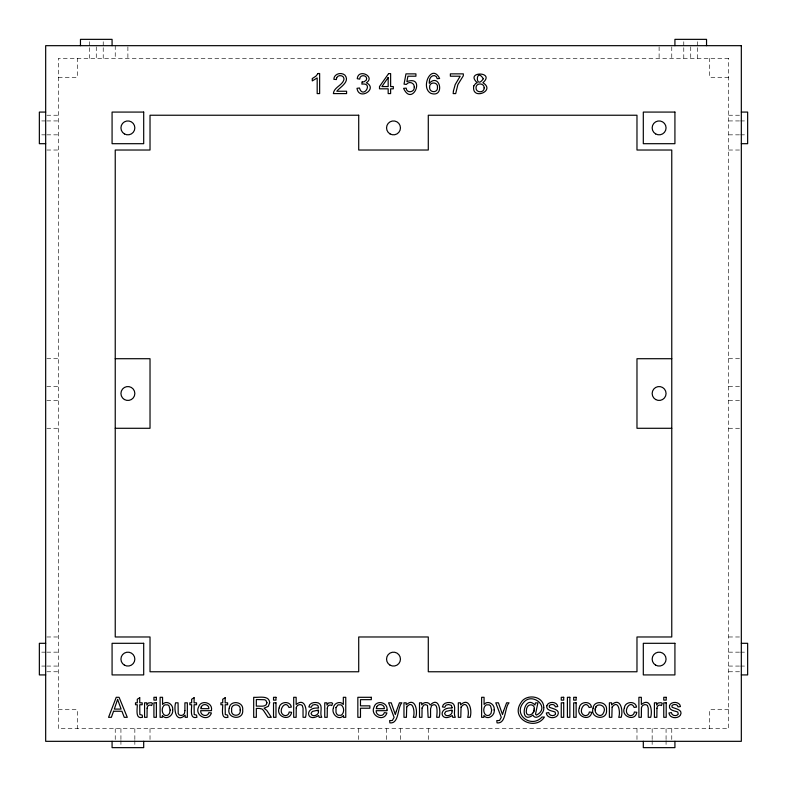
<?xml version="1.0" encoding="UTF-8"?>
<svg xmlns="http://www.w3.org/2000/svg" width="787" height="787" viewBox="0 0 787 787"><rect width="100%" height="100%" fill="white"/><g stroke="black" fill="none" stroke-linecap="round" stroke-linejoin="round"><path stroke-width="0.59" stroke-dasharray="3.94 2.95" d="M58.327 77.293L77.293 77.293L77.293 58.327M728.673 77.293L709.707 77.293L709.707 58.327M46.827 115.236L58.327 115.236M728.673 115.236L740.173 115.236M41.721 120.932L46.463 120.932M46.827 120.932L58.327 120.932M728.673 120.932L740.173 120.932M740.537 120.932L745.279 120.932M41.721 134.843L46.463 134.843M46.827 134.843L58.327 134.843M728.673 134.843L740.173 134.843M740.537 134.843L745.279 134.843M46.827 150.022L58.327 150.022M728.673 150.022L740.173 150.022M46.827 358.715L58.327 358.715M728.673 358.715L740.173 358.715M46.827 386.545L58.327 386.545M728.673 386.545L740.173 386.545M46.827 400.455L58.327 400.455M728.673 400.455L740.173 400.455M46.827 428.285L58.327 428.285M728.673 428.285L740.173 428.285M46.827 636.978L58.327 636.978M728.673 636.978L740.173 636.978M41.721 652.157L46.463 652.157M46.827 652.157L58.327 652.157M728.673 652.157L740.173 652.157M740.537 652.157L745.279 652.157M41.721 666.068L46.463 666.068M46.827 666.068L58.327 666.068M728.673 666.068L740.173 666.068M740.537 666.068L745.279 666.068M46.827 671.764L58.327 671.764M728.673 671.764L740.173 671.764M58.327 709.707L77.293 709.707L77.293 728.673M728.673 709.707L709.707 709.707L709.707 728.673M697.685 41.721L697.685 46.463M697.685 47.653L697.685 58.327M690.73 46.827L690.73 58.327M683.775 41.721L683.775 46.463M683.775 47.653L683.775 58.327M671.764 46.827L671.764 58.327M671.764 728.673L671.764 740.173M666.068 728.673L666.068 740.173M666.068 740.537L666.068 746.46M659.112 46.827L659.112 58.327M652.157 728.673L652.157 740.173M652.157 740.537L652.157 746.46M636.978 728.673L636.978 740.173M428.285 728.673L428.285 740.173M400.455 728.673L400.455 740.173M386.545 728.673L386.545 740.173M358.715 728.673L358.715 740.173M150.022 728.673L150.022 740.173M134.843 728.673L134.843 740.173M134.843 740.537L134.843 746.46M127.888 46.827L127.888 58.327M120.932 728.673L120.932 740.173M120.932 740.537L120.932 746.46M115.236 45.676L115.236 58.327M115.236 728.673L115.236 740.173M103.225 41.721L103.225 46.463M103.225 47.653L103.225 58.327M96.27 46.827L96.27 58.327M89.315 41.721L89.315 46.463M89.315 47.653L89.315 58.327M728.673 58.327L58.327 58.327L58.327 728.673L728.673 728.673L728.673 58.327"/><path stroke-width="1.18" d="M318.489 710.936C319.552 715.157 311.957 717.901 311.022 713.416L312.331 711.458L318.489 710.031L318.489 710.936L316.817 710.543M534.196 708.448C535.583 714.714 524.968 718.452 526.405 710.149C526.916 701.571 538.062 704.158 533.143 712.491M595.444 710.061C594.598 701.384 607.574 704.808 603.668 712.471C600.993 719.702 591.893 712.333 596.133 706.677M45.676 112.079L39.35 112.079L39.35 143.696L45.676 143.696M741.324 112.079L747.65 112.079L747.65 143.696L741.324 143.696M115.236 358.715L150.022 358.715L150.022 428.285L115.236 428.285M671.764 358.715L636.978 358.715L636.978 428.285L671.764 428.285M45.676 643.304L39.35 643.304L39.35 674.921L45.676 674.921M741.324 643.304L747.65 643.304L747.65 674.921L741.324 674.921M706.539 45.676L706.539 39.35L674.921 39.35L674.921 45.676M674.921 741.324L674.921 747.65L643.304 747.65L643.304 741.324M143.696 741.324L143.696 747.65L112.079 747.65L112.079 741.324M112.079 45.676L112.079 39.35L80.461 39.35L80.461 45.676M211.496 710.031L211.487 710.691L200.675 710.691C200.075 715.55 207.62 717.616 208.88 712.638L211.418 712.953C208.358 722.633 194.173 715.57 198.609 706.933C200.774 699.486 212.795 702.338 211.496 710.031M318.499 707.474L318.489 708.113C304.008 706.687 306.586 723.253 318.686 715.521L319.178 717.311L321.745 717.311C319.178 713.081 323.703 705.496 318.371 702.929C314.869 701.827 309.468 702.575 308.829 706.952L311.229 707.277L312.449 705.132L315.007 704.522L317.8 705.359L318.499 707.474M386.988 710.031L386.978 710.691L376.176 710.691C375.566 715.55 383.112 717.616 384.371 712.638L386.909 712.953C383.849 722.633 369.664 715.57 374.1 706.933C376.265 699.486 388.286 702.338 386.988 710.031M452.043 707.474L452.033 708.113C437.562 706.687 440.14 723.253 452.24 715.521L452.732 717.311L455.299 717.311C452.732 713.081 457.247 705.496 451.925 702.929C448.413 701.827 443.022 702.575 442.373 706.952L444.773 707.277L445.993 705.132L448.551 704.522L451.354 705.359L452.043 707.474M422.058 708.044L421.96 717.311L419.51 717.311L419.51 702.821L421.704 702.821L421.704 704.847C423.455 701.866 428.856 701.512 430.194 705.024C439.087 696.22 441.074 711.015 439.136 717.311L436.696 717.311C436.923 713.947 438.713 701.158 431.581 705.634L430.568 708.89L430.568 717.311L428.118 717.311L427.518 705.437L425.551 704.621L423.632 705.162L422.058 708.044M184.896 710.582L184.492 713.416L183.115 714.95L181.049 715.521L179.19 714.97L178.206 713.445L178.059 702.821L175.599 702.821C173.632 709.717 176.003 723.578 185.152 715.176L185.152 717.311L187.345 717.311L187.345 702.821L184.896 702.821L184.896 710.582M172.668 709.844C173.779 715.373 166.087 720.695 162.378 715.491L162.378 717.311L160.105 717.311L160.105 697.302L162.555 697.302L162.555 704.444C166.303 699.722 173.602 704.424 172.668 709.844M494.177 709.844C495.289 715.373 487.606 720.695 483.897 715.491L483.897 717.311L481.614 717.311L481.614 697.302L484.074 697.302L484.074 704.444C487.812 699.722 495.112 704.424 494.177 709.844M296.246 707.857L296.148 717.311L293.689 717.311L293.689 697.302L296.148 697.302L296.148 704.483C305.297 697.036 307.402 710.779 305.494 717.311L303.034 717.311L303.034 708.123L302.238 705.447C300.191 703.588 296.424 705.063 296.246 707.857M641.454 707.857L641.346 717.311L638.896 717.311L638.896 697.302L641.346 697.302L641.346 704.483C650.495 697.036 652.6 710.779 650.692 717.311L648.242 717.311L648.242 708.123L647.435 705.447C645.389 703.588 641.621 705.063 641.454 707.857M147.13 708.231L147.031 717.311L144.572 717.311L144.572 702.821L146.785 702.821L146.785 705.014L148.35 702.978L151.173 702.683L152.452 703.283L151.606 705.555C149.589 704.09 147.002 705.87 147.13 708.231M327.303 708.231L327.205 717.311L324.746 717.311L324.746 702.821L326.959 702.821L326.959 705.014L328.523 702.978L331.347 702.683L332.616 703.283L331.77 705.555C329.763 704.09 327.176 705.87 327.303 708.231M452.033 710.936C453.105 715.157 445.511 717.901 444.566 713.416L445.885 711.458L452.033 710.031L452.033 710.936M656.968 708.231L656.86 717.311L654.41 717.311L654.41 702.821L656.614 702.821L656.614 705.014L658.178 702.978L661.001 702.683L662.28 703.283L661.434 705.555C659.427 704.09 656.83 705.87 656.968 708.231M429.427 80.628L429.24 83.284C439.972 72.099 445.235 98.208 430.951 93.378C419.845 87.672 431.64 62.606 439.648 78.493L437.208 78.69L436.283 76.585C433.381 73.742 429.436 77.313 429.427 80.628M229.253 708.182C225.682 718.816 244.009 721.207 242.691 709.854C243.881 701.443 230.011 699.712 229.253 708.182M593.064 708.182C589.493 718.816 607.82 721.207 606.502 709.854C607.692 701.443 593.821 699.712 593.064 708.182M333.373 708.005C330.983 713.898 339.069 721.345 343.476 715.481L343.476 717.311L345.759 717.311L345.759 697.302L343.319 697.302L343.319 704.483C340.348 700.42 333.58 703.224 333.373 708.005M279.169 707.916C275.47 716.662 290.157 721.935 291.593 712.314L289.173 711.999C289.075 714.626 286.311 716.386 283.9 715.285C276.994 711.891 285.199 698.886 288.977 707.444L291.357 707.07C290.344 700.45 279.601 701.453 279.169 707.916M579.311 707.916C575.612 716.662 590.299 721.935 591.735 712.314L589.325 711.999C589.227 714.626 586.453 716.386 584.052 715.285C577.146 711.891 585.351 698.886 589.119 707.444L591.509 707.07C590.486 700.45 579.753 701.453 579.311 707.916M624.366 707.916C620.668 716.662 635.355 721.935 636.791 712.314L634.371 711.999C634.283 714.626 631.508 716.386 629.098 715.285C622.192 711.891 630.407 698.886 634.174 707.444L636.555 707.07C635.542 700.45 624.799 701.453 624.366 707.916M543.748 707.582C544.919 712.697 535.849 721.404 532.907 715.078C518.712 725.801 523.64 693.16 534.973 705.024L535.445 702.909L537.885 702.909L535.514 714.183L536.468 715.078C550.88 707.828 532.799 691.734 523.798 702.24C512.278 714.871 531.766 728.723 541.948 717.046L544.417 717.046C535.308 731.359 509.976 718.964 520.866 702.821C526.021 693.317 543.945 695.688 543.748 707.582M453.42 90.997L453.174 93.594L455.693 93.594L457.877 84.583L463.327 75.768L463.327 73.86L450.371 73.86L450.371 76.211L460.169 76.211L455.181 84.612L453.42 90.997M335.99 707.582L336.01 712.51L336.895 714.232L338.174 715.275L341.145 715.285C344.539 713.17 344.411 707.001 341.096 704.867L338.046 704.857L335.99 707.582M546.808 705.732C545.853 710.494 551.972 710.789 555.071 711.999L555.592 714.173C553.9 716.672 548.952 715.865 548.716 712.599L546.286 712.983C546.847 718.324 554.717 719.102 557.609 715.363C560.787 709.667 552.808 708.851 549.375 707.238L549.257 705.673C550.782 703.755 555.002 704.109 555.376 706.883L557.776 706.559C557.226 701.384 548.283 701.03 546.808 705.732M669.481 705.732C668.527 710.494 674.646 710.789 677.755 711.999L678.266 714.173C676.584 716.672 671.626 715.865 671.39 712.599L668.96 712.983C669.521 718.324 677.391 719.102 680.283 715.363C683.47 709.667 675.482 708.851 672.049 707.238L671.931 705.673C673.456 703.755 677.676 704.109 678.05 706.883L680.45 706.559C679.899 701.384 670.957 701.03 669.481 705.732M170.159 710.051L169.5 713.435L167.7 715.265C161.827 717.351 160.45 707.198 164.808 704.857L167.788 704.847L169.028 705.86L170.159 710.051M406.702 707.06L406.417 717.311L403.967 717.311L403.967 702.821L406.181 702.821L406.181 704.877C415.093 696.544 418.005 710.543 415.743 717.311L413.283 717.311C415.211 713.16 413.264 698.63 406.702 707.06M461.064 707.06L460.779 717.311L458.319 717.311L458.319 702.821L460.533 702.821L460.533 704.877C469.455 696.544 472.357 710.543 470.095 717.311L467.645 717.311C469.564 713.16 467.626 698.63 461.064 707.06M491.668 710.051L491.009 713.435L489.219 715.265C483.336 717.351 481.969 707.198 486.327 704.857L489.298 704.847L490.547 705.86L491.668 710.051M612.119 707.06L611.833 717.311L609.384 717.311L609.384 702.821L611.588 702.821L611.588 704.877C620.51 696.544 623.412 710.543 621.159 717.311L618.7 717.311C620.618 713.16 618.68 698.63 612.119 707.06M240.163 709.982C241.491 716.957 230.394 717.055 231.634 710.061C230.375 703.194 241.324 703.106 240.163 709.982M362.128 81.976L361.853 84.13C374.002 82.301 362.974 99.703 359.462 87.987L357.003 88.321C358.823 101.129 378.498 88.803 366.368 82.763C375.783 76.673 358.282 68.026 357.249 78.7L359.708 79.133C359.62 73.821 368.523 75.07 366.289 80.146L364.007 81.799L362.128 81.976M473.735 86.019C471.236 101.031 496.39 90.82 482.903 82.753C495.948 71.292 464.153 71.037 477.296 82.753L475.673 83.442L473.735 86.019M266.95 702.761C266.439 707.769 259.484 705.703 256.336 706.136L256.336 699.515L264.589 699.741L265.917 700.43L266.95 702.761M437.493 87.259C438.162 93.309 429.023 93.004 429.623 87.121C429.181 81.543 438.152 81.632 437.493 87.259M414.257 87.032C415.005 92.345 406.466 93.761 406.181 88.144L403.603 88.36C412.28 107.593 426.279 74.893 406.859 81.592L407.941 76.211L415.92 76.211L415.92 73.87L405.974 73.87L404.036 84.14L406.348 84.445L407.843 83.048C410.745 81.454 414.523 83.668 414.257 87.032M336.639 77.883L336.364 79.556L333.836 79.3C333.924 73.821 341.135 71.853 344.893 75.109C350.333 81.681 340.289 86.904 336.787 91.243L346.595 91.243L346.595 93.594L333.373 93.594C333.963 86.983 342.955 85.37 344.047 79.015C344.086 75.08 337.898 74.322 336.639 77.883M269.675 702.761L268.298 706.352L264.048 708.202L266.773 710.395L271.318 717.311L267.983 717.311L263.429 710.386L262.091 709.048L259.405 708.428L256.336 708.428L256.336 717.311L253.689 717.311L253.689 697.302C258.569 697.803 269.282 694.823 269.675 702.761M484.162 87.908C484.379 93.151 475.761 93.033 476.007 87.829C475.801 82.586 484.408 82.714 484.162 87.908M483.326 78.73C475.269 90.741 475.456 66.482 483.326 78.73M201.197 706.962L200.813 708.674L208.909 708.674C209.224 704.306 202.751 702.939 201.197 706.962M376.688 706.962L376.304 708.674L384.4 708.674C384.715 704.306 378.242 702.939 376.688 706.962M117.597 699.407L114.322 709.097L121.109 709.097L117.597 699.407M396.323 711.261L395.31 714.566L391.247 702.821L388.601 702.821L394.1 717.331L392.329 720.528L389.614 720.577L389.88 722.889C399.334 723.991 397.228 707.464 401.882 702.821L399.422 702.821L396.323 711.261M503.503 711.261L502.49 714.566L498.427 702.821L495.78 702.821L501.28 717.331L499.499 720.528L496.784 720.577L497.059 722.889C506.503 723.991 504.408 707.464 509.051 702.821L506.602 702.821L503.503 711.261M113.564 711.251L111.361 717.311L108.557 717.311L116.24 697.302L119.083 697.302L127.278 717.311L124.257 717.311L121.926 711.251L113.564 711.251M318.056 73.516L315.872 76.191L312.272 78.533L312.272 80.913L317.181 77.952L317.181 93.594L319.64 93.594L319.64 73.516L318.056 73.516M388.168 77.539L381.911 86.56L388.168 86.56L388.168 77.539M388.621 73.594L379.491 86.56L379.491 88.813L388.168 88.813L388.168 93.594L390.627 93.594L390.627 88.813L393.323 88.813L393.323 86.56L390.627 86.56L390.627 73.594L388.621 73.594M139.732 697.754L137.292 699.23L137.292 702.821L135.492 702.821L135.492 704.729L137.292 704.729C137.489 708.654 134.882 719.525 142.555 717.282L142.201 715.108L139.86 714.547L139.732 704.729L142.201 704.729L142.201 702.821L139.732 702.821L139.732 697.754M194.094 697.754L191.644 699.23L191.644 702.821L189.844 702.821L189.844 704.729L191.644 704.729C191.851 708.654 189.244 719.525 196.917 717.282L196.563 715.108L194.222 714.547L194.094 704.729L196.563 704.729L196.563 702.821L194.094 702.821L194.094 697.754M225.161 697.754L222.711 699.23L222.711 702.821L220.911 702.821L220.911 704.729L222.711 704.729C222.918 708.654 220.311 719.525 227.984 717.282L227.63 715.108L225.289 714.547L225.161 704.729L227.63 704.729L227.63 702.821L225.161 702.821L225.161 697.754M741.324 45.676L45.676 45.676L45.676 741.324L741.324 741.324L741.324 45.676M143.696 112.079L112.079 112.079L112.079 143.696L143.696 143.696L143.696 112.079M674.921 112.079L643.304 112.079L643.304 143.696L674.921 143.696L674.921 112.079M358.715 115.236L150.022 115.236L150.022 150.022L115.236 150.022L115.236 636.978L150.022 636.978L150.022 671.764L358.715 671.764L358.715 636.978L428.285 636.978L428.285 671.764L636.978 671.764L636.978 636.978L671.764 636.978L671.764 150.022L636.978 150.022L636.978 115.236L428.285 115.236L428.285 150.022L358.715 150.022L358.715 115.236M143.696 643.304L112.079 643.304L112.079 674.921L143.696 674.921L143.696 643.304M674.921 643.304L643.304 643.304L643.304 674.921L674.921 674.921L674.921 643.304M156.377 697.302L153.918 697.302L153.918 700.125L156.377 700.125L156.377 697.302M275.981 697.302L273.522 697.302L273.522 700.125L275.981 700.125L275.981 697.302M371.326 697.302L357.839 697.302L357.839 717.311L360.485 717.311L360.485 708.221L369.87 708.221L369.87 705.86L360.485 705.86L360.485 699.663L371.326 699.663L371.326 697.302M563.708 697.302L561.259 697.302L561.259 700.125L563.708 700.125L563.708 697.302M569.857 697.302L567.397 697.302L567.397 717.311L569.857 717.311L569.857 697.302M576.133 697.302L573.674 697.302L573.674 700.125L576.133 700.125L576.133 697.302M666.205 697.302L663.756 697.302L663.756 700.125L666.205 700.125L666.205 697.302M156.377 702.821L153.918 702.821L153.918 717.311L156.377 717.311L156.377 702.821M275.981 702.821L273.522 702.821L273.522 717.311L275.981 717.311L275.981 702.821M563.708 702.821L561.259 702.821L561.259 717.311L563.708 717.311L563.708 702.821M576.133 702.821L573.674 702.821L573.674 717.311L576.133 717.311L576.133 702.821M666.205 702.821L663.756 702.821L663.756 717.311L666.205 717.311L666.205 702.821M390.018 133.908A6.955 6.955 0 0 0 400.455 127.888A6.955 6.955 0 0 0 390.018 121.867A6.955 6.955 0 0 0 390.018 133.908M390.018 665.133A6.955 6.955 0 0 0 400.455 659.112A6.955 6.955 0 0 0 390.018 653.092A6.955 6.955 0 0 0 390.018 665.133M655.63 399.521A6.955 6.955 0 0 0 666.068 393.5A6.955 6.955 0 0 0 655.63 387.479A6.955 6.955 0 0 0 655.63 399.521M124.405 399.521A6.955 6.955 0 0 0 134.843 393.5A6.955 6.955 0 0 0 124.405 387.479A6.955 6.955 0 0 0 124.405 399.521M655.63 133.908A6.955 6.955 0 0 0 666.068 127.888A6.955 6.955 0 0 0 655.63 121.867A6.955 6.955 0 0 0 655.63 133.908M124.405 133.908A6.955 6.955 0 0 0 134.843 127.888A6.955 6.955 0 0 0 124.405 121.867A6.955 6.955 0 0 0 124.405 133.908M655.63 665.133A6.955 6.955 0 0 0 666.068 659.112A6.955 6.955 0 0 0 655.63 653.092A6.955 6.955 0 0 0 655.63 665.133M124.405 665.133A6.955 6.955 0 0 0 134.843 659.112A6.955 6.955 0 0 0 124.405 653.092A6.955 6.955 0 0 0 124.405 665.133"/></g></svg>
